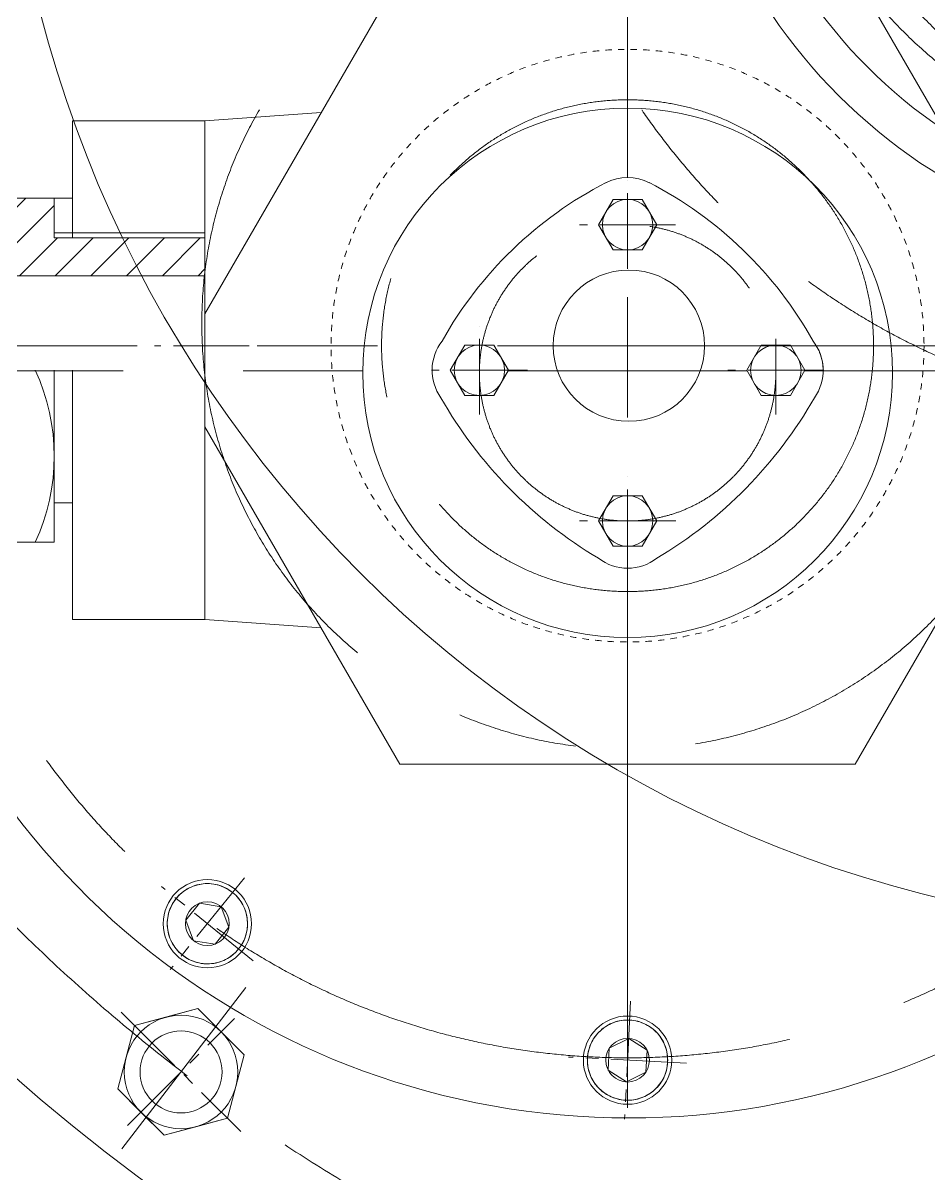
# Model space of a CAD drawing. Header units: millimetres. Extents: x 2 to 671028, y -1 to 511258.
# Drawn here: x 98366 to 102014, y 88757 to 93390 of the extents above; entities that cross this region are included whole.
import ezdxf

# ---------------------------------------------------------------- set-up
doc = ezdxf.new("R2010")
doc.units = ezdxf.units.MM
doc.header["$LTSCALE"] = 25.4
doc.set_wipeout_variables(frame=1)
for name, pattern in [('ACAD_ISO02W100', [15, 12, -3]), ('CENTER', [50.800000000000004, 31.75, -6.35, 6.35, -6.35]), ('点画线', [18, 12, -2, 2, -2]), ('虚线', [2, 1, -1])]:
    doc.linetypes.add(name, pattern=pattern)
for name, color, linetype, lineweight in [('CAXA1', 5, 'CENTER', 5), ('EB0', 7, 'Continuous', 5), ('中心线层', 5, 'CENTER', 5), ('剖面线层', 4, 'Continuous', 5), ('细实线层', 7, 'Continuous', 5), ('虚线层', 6, 'ACAD_ISO02W100', 5)]:
    doc.layers.add(name, color=color, linetype=linetype, lineweight=lineweight)

msp = doc.modelspace()

# ---------------------------------------------------------------- hatches: boundary and pattern name
at = {"layer": '剖面线层', "linetype": 'Continuous', "lineweight": 5}
h = msp.add_hatch(dxfattribs=at)
h.set_pattern_fill('无图案', scale=101.6, angle=45, style=0, pattern_type=0)
h.set_pattern_definition([(45, (100800.2346152086, 92089.85556946447), (-71.84204896855323, 71.84204896855324), [])])
edge = h.paths.add_edge_path(flags=0)
edge.add_line((99098.43461520855, 92371.70733862465), (98852.0170118024, 92371.70733862465))
edge.add_line((99098.43461520855, 92524.10733862464), (99098.43461520855, 92371.70733862465))
edge.add_line((98880.23001858049, 92524.10733862464), (99098.4346151849, 92524.10733862464))
edge.add_arc((100800.2346152086, 92089.85556946447), 1968.499999999831, 167.2557037164786, 171.7680417789474)
edge.add_line((97652.41261519246, 92371.70733862465), (97652.41261519246, 92419.54326000738))
edge.add_line((98852.01701179944, 92371.70733862465), (97652.41261520503, 92371.70733862465))
edge.add_arc((100800.2346152086, 92089.85556946447), 1968.499999999831, 167.2557037164786, 171.7680417789474)
edge.add_line((98565.0346151849, 92524.10733862464), (98880.23001858049, 92524.10733862464))
edge.add_line((98491.37461519909, 92524.10733862464), (98565.03461519895, 92524.10733862464))
edge.add_line((98491.37461519909, 92545.02011824012), (98491.37461519909, 92524.10733862538))
edge.add_line((98491.37461519909, 92683.614264196), (98491.37461519909, 92545.02011824271))
edge.add_line((98161.17461519908, 92683.614264196), (98491.37461519908, 92683.614264196))
edge.add_line((98161.17461519908, 92623.16733862672), (98161.17461519908, 92683.61426419453))
edge.add_line((98059.57461519909, 92623.16733862672), (98161.1746151991, 92623.16733862672))
edge.add_line((98008.77461519909, 92623.16733862672), (98059.57461519909, 92623.16733862672))
edge.add_line((97602.37461519909, 92623.16733862672), (98008.77461519909, 92623.16733862672))
edge.add_line((97602.37461519909, 92606.6573386276), (97602.37461519909, 92623.16733862745))
edge.add_line((97602.37461519909, 92492.35733862613), (97602.37461519909, 92606.65733862613))
edge.add_line((97652.41261519246, 92492.35733862613), (97602.37461519243, 92492.35733862613))
edge.add_line((97652.41261519246, 92476.41176256833), (97652.41261519246, 92492.35733862834))
edge.add_arc((97627.9687264932, 92447.97751128656), 37.49680441130784, 310.6844470242543, 409.3155529757922)

# ---------------------------------------------------------------- linework, layer by layer
at = {"color": 7, "lineweight": 5}
for p, q in [((99098.43461520855, 92218.19150514614), (99883.69106285606, 93578.29556946832)), ((101716.7781675374, 93578.29556946832), (102502.0346151849, 92218.19150514614)), ((99098.43461520855, 92995.37155330561), (98565.0346151849, 92995.37155330561)), ((98565.0346151849, 92995.37155330561), (98565.0346151849, 92524.10733862464)), ((99098.43461520855, 92995.37155330561), (99566.44053188169, 93028.8015310838)), ((99098.43461520855, 92995.37155330561), (99098.43461520855, 90986.21958562954)), ((98565.0346151849, 92683.614264196), (98161.17461519908, 92683.614264196)), ((98491.37461519909, 92683.614264196), (98491.37461519909, 92524.10733862464)), ((98491.37461519909, 92683.614264196), (98491.37461519909, 92524.10733862464)), ((98491.37461519909, 92524.10733862464), (99098.43461520855, 92524.10733862464)), ((97471.98577341322, 92371.70733862465), (99098.34777341985, 92371.70733862465)), ((98491.37461519909, 91990.70733862612), (98491.37461519909, 91297.80041305625)), ((98565.0346151849, 91990.79556946683), (98565.0346151849, 90986.21958562954)), ((99883.69106285606, 90403.29556946683), (99098.43461520855, 91763.399633789)), ((102502.0346151849, 91763.399633789), (101716.7781675374, 90403.29556946683)), ((98565.0346151849, 91457.30733862761), (98491.37461519909, 91457.30733862761)), ((98491.37461519909, 91297.80041305625), (98161.17461519908, 91297.80041305625)), ((99098.43461520855, 90986.21958562954), (98565.0346151849, 90986.21958562954)), ((99098.43461520855, 90986.21958562954), (99566.44053188169, 90952.78960785136)), ((101716.7781675374, 90403.29556946683), (99883.69106285606, 90403.29556946683)), ((99006.4924326602, 89886.6602529975), (99000.05627532244, 89881.16325534009)), ((99013.2074600875, 89891.81287476174), (99006.4924326602, 89886.6602529975)), ((99020.18295218066, 89896.60699765362), (99013.2074600875, 89891.81287476174)), ((99027.39978961383, 89901.02948131626), (99020.18295218066, 89896.60699765362)), ((99034.83819150884, 89905.06820403223), (99027.39978961383, 89901.02948131626)), ((99042.47776977211, 89908.7120959463), (99034.83819150884, 89905.06820403223)), ((99050.29758482722, 89911.95116939639), (99042.47776977211, 89908.7120959463)), ((99058.27620309794, 89914.77654630817), (99050.29758482722, 89911.95116939639)), ((99066.39175574515, 89917.18048252493), (99058.27620309794, 89914.77654630817)), ((99074.62199863378, 89919.15638901913), (99066.39175574515, 89917.18048252493)), ((99082.94437319857, 89920.69884997277), (99074.62199863378, 89919.15638901913)), ((99091.33606842176, 89921.80363760797), (99082.94437319857, 89920.69884997277)), ((99099.77408321292, 89922.46772377513), (99091.33606842176, 89921.80363760797)), ((99108.23528959301, 89922.68928826212), (99099.77408321292, 89922.46772377513)), ((99116.6964959731, 89922.46772377513), (99108.23528959301, 89922.68928826212)), ((99125.13451076426, 89921.80363760797), (99116.6964959731, 89922.46772377513)), ((99133.52620598745, 89920.69884997277), (99125.13451076426, 89921.80363760797)), ((99141.84858055224, 89919.15638901913), (99133.52620598745, 89920.69884997277)), ((99150.07882344087, 89917.18048252493), (99141.84858055224, 89919.15638901913)), ((99158.19437608808, 89914.77654630817), (99150.07882344087, 89917.18048252493)), ((99166.1729943588, 89911.95116939639), (99158.19437608808, 89914.77654630817)), ((99173.9928094139, 89908.7120959463), (99166.1729943588, 89911.95116939639)), ((99181.63238767718, 89905.06820403223), (99173.9928094139, 89908.7120959463)), ((99189.07078959585, 89901.02948131626), (99181.63238767718, 89905.06820403223)), ((99196.28762702901, 89896.60699765362), (99189.07078959585, 89901.02948131626)), ((99203.26311912217, 89891.81287476174), (99196.28762702901, 89896.60699765362)), ((99209.97814652581, 89886.6602529975), (99203.26311912217, 89891.81287476174)), ((99216.41430386358, 89881.16325534009), (99209.97814652581, 89886.6602529975)), ((99209.97814652581, 89886.6602529975), (99209.97814652581, 89886.6602529975)), ((98968.22409654797, 89841.85378826372), (98964.18537382313, 89834.41538634356)), ((98972.64658020322, 89849.07062569096), (98968.22409654797, 89841.85378826372)), ((98977.4407030951, 89856.04611778559), (98972.64658020322, 89849.07062569096)), ((98982.59332487264, 89862.76114520254), (98977.4407030951, 89856.04611778559)), ((98988.09032250788, 89869.19730252109), (98982.59332487264, 89862.76114520254)), ((98982.59332487264, 89862.76114520254), (98982.59332487264, 89862.76114520254)), ((98993.91662918568, 89875.33694868446), (98988.09032250788, 89869.19730252109)), ((99000.05627532244, 89881.16325534009), (98993.91662918568, 89875.33694868446)), ((99076.70314556749, 89843.16233182978), (99021.33038909284, 89774.78267229038)), ((99163.60804609132, 89829.39794780323), (99076.70314556749, 89843.16233182978)), ((99222.553950024, 89875.33694868446), (99216.41430386358, 89881.16325534009)), ((99228.38025667814, 89869.19730252109), (99222.553950024, 89875.33694868446)), ((99233.87725433704, 89862.76114520254), (99228.38025667814, 89869.19730252109)), ((99239.02987609092, 89856.04611778559), (99233.87725433704, 89862.76114520254)), ((99243.8239989828, 89849.07062569096), (99239.02987609092, 89856.04611778559)), ((99248.2464826617, 89841.85378826372), (99243.8239989828, 89849.07062569096)), ((99252.28520536289, 89834.41538634356), (99248.2464826617, 89841.85378826372)), ((98950.09718882736, 89794.63157922748), (98948.55472789441, 89786.30920465828)), ((98952.07309533782, 89802.86182210577), (98950.09718882736, 89794.63157922748)), ((98954.47703154867, 89810.97737475744), (98952.07309533782, 89802.86182210577)), ((98957.30240845453, 89818.95599303555), (98954.47703154867, 89810.97737475744)), ((98960.54148192384, 89826.7758080862), (98957.30240845453, 89818.95599303555)), ((98964.18537382313, 89834.41538634356), (98960.54148192384, 89826.7758080862)), ((99163.60804609132, 89829.39794780323), (99195.14019009318, 89747.25390423284)), ((99255.92909728583, 89826.7758080862), (99252.28520536289, 89834.41538634356)), ((99259.16817073149, 89818.95599303555), (99255.92909728583, 89826.7758080862)), ((99261.99354763735, 89810.97737475744), (99259.16817073149, 89818.95599303555)), ((99264.39748387184, 89802.86182210577), (99261.99354763735, 89810.97737475744)), ((99266.37339035865, 89794.63157922748), (99264.39748387184, 89802.86182210577)), ((99267.91585131527, 89786.30920465828), (99266.37339035865, 89794.63157922748)), ((98946.7858540965, 89769.47949464244), (98946.564289611, 89761.01828826383)), ((98946.564289611, 89761.01828826383), (98946.7858540965, 89752.55708188226)), ((98947.44994024296, 89777.9175094484), (98946.7858540965, 89769.47949464244)), ((98946.7858540965, 89752.55708188226), (98947.44994024296, 89744.11906707927)), ((98948.55472789441, 89786.30920465828), (98947.44994024296, 89777.9175094484)), ((99052.86253311836, 89692.63862872444), (99021.33038909284, 89774.78267229038)), ((99052.86253311836, 89692.63862872444), (99021.33038909284, 89774.78267229038)), ((99195.14019009318, 89747.25390423284), (99139.76743361853, 89678.87424469345)), ((99269.02063894305, 89777.9175094484), (99267.91585131527, 89786.30920465828)), ((99269.68472511318, 89769.47949464244), (99269.02063894305, 89777.9175094484)), ((99269.02063894305, 89744.11906707927), (99269.68472511318, 89752.55708188226)), ((99269.90628959869, 89761.01828826383), (99269.68472511318, 89769.47949464244)), ((99269.68472511318, 89752.55708188226), (99269.90628959869, 89761.01828826383)), ((98947.44994024296, 89744.11906707927), (98948.55472789441, 89735.72737186495)), ((98948.55472789441, 89735.72737186495), (98950.09718882736, 89727.40499729721)), ((98950.09718882736, 89727.40499729721), (98952.07309533782, 89719.17475442337)), ((98952.07309533782, 89719.17475442337), (98954.47703154867, 89711.05920176579)), ((98954.47703154867, 89711.05920176579), (98957.30240845453, 89703.0805834936)), ((98957.30240845453, 89703.0805834936), (98960.54148192384, 89695.26076843703)), ((99255.92909728583, 89695.26076843703), (99259.16817073149, 89703.0805834936)), ((99259.16817073149, 89703.0805834936), (99261.99354763735, 89711.05920176579)), ((99261.99354763735, 89711.05920176579), (99264.39748387184, 89719.17475442337)), ((99264.39748387184, 89719.17475442337), (99266.37339035865, 89727.40499729721)), ((99266.37339035865, 89727.40499729721), (99267.91585131527, 89735.72737186495)), ((99267.91585131527, 89735.72737186495), (99269.02063894305, 89744.11906707927)), ((98960.54148192384, 89695.26076843703), (98964.18537382313, 89687.62119017966)), ((98964.18537382313, 89687.62119017966), (98968.22409654797, 89680.18278825951)), ((98968.22409654797, 89680.18278825951), (98972.64658020322, 89672.96595083374)), ((98972.64658020322, 89672.96595083374), (98977.4407030951, 89665.99045873762)), ((98977.4407030951, 89665.99045873762), (98982.59332487264, 89659.27543132215)), ((98982.59332487264, 89659.27543132215), (98988.09032250788, 89652.83927400214)), ((99052.86253311836, 89692.63862872444), (99139.76743361853, 89678.87424469345)), ((99228.38025667814, 89652.83927400214), (99233.87725433704, 89659.27543132215)), ((99233.87725433704, 89659.27543132215), (99239.02987609092, 89665.99045873762)), ((99233.87725433704, 89659.27543132215), (99233.87725433704, 89659.27543132215)), ((99239.02987609092, 89665.99045873762), (99243.8239989828, 89672.96595083374)), ((99243.8239989828, 89672.96595083374), (99248.2464826617, 89680.18278825951)), ((99248.2464826617, 89680.18278825951), (99252.28520536289, 89687.62119017966)), ((99252.28520536289, 89687.62119017966), (99255.92909728583, 89695.26076843703)), ((98988.09032250788, 89652.83927400214), (98993.91662918568, 89646.69962783877)), ((98993.91662918568, 89646.69962783877), (99000.05627532244, 89640.87332118314)), ((99000.05627532244, 89640.87332118314), (99006.4924326602, 89635.37632352719)), ((99006.4924326602, 89635.37632352719), (99013.2074600875, 89630.2237017659)), ((99013.2074600875, 89630.2237017659), (99020.18295218066, 89625.42957887404)), ((99020.18295218066, 89625.42957887404), (99027.39978961383, 89621.00709520697)), ((99027.39978961383, 89621.00709520697), (99034.83819150884, 89616.96837249098)), ((99034.83819150884, 89616.96837249098), (99042.47776977211, 89613.32448058136)), ((99042.47776977211, 89613.32448058136), (99050.29758482722, 89610.08540713275)), ((99050.29758482722, 89610.08540713275), (99058.27620309794, 89607.26003021505)), ((99158.19437608808, 89607.26003021505), (99166.1729943588, 89610.08540713275)), ((99166.1729943588, 89610.08540713275), (99173.9928094139, 89613.32448058136)), ((99173.9928094139, 89613.32448058136), (99181.63238767718, 89616.96837249098)), ((99181.63238767718, 89616.96837249098), (99189.07078959585, 89621.00709520697)), ((99189.07078959585, 89621.00709520697), (99196.28762702901, 89625.42957887404)), ((99196.28762702901, 89625.42957887404), (99203.26311912217, 89630.2237017659)), ((99203.26311912217, 89630.2237017659), (99209.97814652581, 89635.37632352719)), ((99209.97814652581, 89635.37632352719), (99216.41430386358, 89640.87332118314)), ((99216.41430386358, 89640.87332118314), (99222.553950024, 89646.69962783877)), ((99222.553950024, 89646.69962783877), (99228.38025667814, 89652.83927400214)), ((99058.27620309794, 89607.26003021505), (99066.39175574515, 89604.8560939983)), ((99066.39175574515, 89604.8560939983), (99074.62199863378, 89602.8801875041)), ((99074.62199863378, 89602.8801875041), (99082.94437319857, 89601.33772655044)), ((99082.94437319857, 89601.33772655044), (99091.33606842176, 89600.23293891526)), ((99091.33606842176, 89600.23293891526), (99099.77408321292, 89599.56885274957)), ((99099.77408321292, 89599.56885274957), (99108.23528959301, 89599.34728826111)), ((99108.23528959301, 89599.34728826111), (99116.6964959731, 89599.56885274957)), ((99116.6964959731, 89599.56885274957), (99125.13451076426, 89600.23293891526)), ((99125.13451076426, 89600.23293891526), (99133.52620598745, 89601.33772655044)), ((99133.52620598745, 89601.33772655044), (99141.84858055224, 89602.8801875041)), ((99141.84858055224, 89602.8801875041), (99150.07882344087, 89604.8560939983)), ((99150.07882344087, 89604.8560939983), (99158.19437608808, 89607.26003021505)), ((99070.35029651147, 89418.74261767865), (98815.38012714103, 89350.4235666984)), ((98815.38012714103, 89350.4235666984), (98942.86521183809, 89384.58309218631)), ((98942.86521183809, 89384.58309218631), (99070.35029651147, 89418.74261767865)), ((98942.86521183809, 89384.58309218631), (98942.86521183809, 89384.58309218631)), ((99070.35029651147, 89418.74261767865), (99070.35029651147, 89418.74261767865)), ((99070.35029651147, 89418.74261767865), (99163.67585572504, 89325.41705847839)), ((99257.00141491495, 89232.09149927665), (99070.35029651147, 89418.74261767865)), ((98815.38012714103, 89350.4235666984), (98747.06107617408, 89095.45339732057)), ((98781.22060165757, 89222.93848201023), (98815.38012714103, 89350.4235666984)), ((98815.38012714103, 89350.4235666984), (98815.38012714103, 89350.4235666984)), ((100692.055600938, 89331.3993484447), (100685.9159547776, 89325.57304178317)), ((100698.4917582521, 89336.89634609621), (100692.055600938, 89331.3993484447)), ((100705.2067856794, 89342.04896786045), (100698.4917582521, 89336.89634609621)), ((100712.1822777725, 89346.8430907538), (100705.2067856794, 89342.04896786045)), ((100719.3991152057, 89351.26557441645), (100712.1822777725, 89346.8430907538)), ((100726.8375171244, 89355.30429713686), (100719.3991152057, 89351.26557441645)), ((100734.477095364, 89358.9481890465), (100726.8375171244, 89355.30429713686)), ((100742.2969104191, 89362.18726249509), (100734.477095364, 89358.9481890465)), ((100750.2755286898, 89365.01263940688), (100742.2969104191, 89362.18726249509)), ((100758.3910813607, 89367.4165756251), (100750.2755286898, 89365.01263940688)), ((100766.6213242257, 89369.3924821193), (100758.3910813607, 89367.4165756251)), ((100774.9436987904, 89370.93494307296), (100766.6213242257, 89369.3924821193)), ((100783.3353940136, 89372.03973070667), (100774.9436987904, 89370.93494307296)), ((100791.7734088048, 89372.70381687384), (100783.3353940136, 89372.03973070667)), ((100800.2346152086, 89372.92538136229), (100791.7734088048, 89372.70381687384)), ((100808.6958215886, 89372.70381687384), (100800.2346152086, 89372.92538136229)), ((100817.1338363798, 89372.03973070667), (100808.6958215886, 89372.70381687384)), ((100808.6958215886, 89372.70381687384), (100808.6958215886, 89372.70381687384)), ((100825.525531603, 89370.93494307296), (100817.1338363798, 89372.03973070667)), ((100833.8479061678, 89369.3924821193), (100825.525531603, 89370.93494307296)), ((100842.0781490327, 89367.4165756251), (100833.8479061678, 89369.3924821193)), ((100850.1937017036, 89365.01263940688), (100842.0781490327, 89367.4165756251)), ((100858.1723199743, 89362.18726249509), (100850.1937017036, 89365.01263940688)), ((100865.9921350294, 89358.9481890465), (100858.1723199743, 89362.18726249509)), ((100873.6317132927, 89355.30429713686), (100865.9921350294, 89358.9481890465)), ((100881.0701152114, 89351.26557441645), (100873.6317132927, 89355.30429713686)), ((100888.2869526446, 89346.8430907538), (100881.0701152114, 89351.26557441645)), ((100895.2624447377, 89342.04896786045), (100888.2869526446, 89346.8430907538)), ((100901.9774721414, 89336.89634609621), (100895.2624447377, 89342.04896786045)), ((100908.4136294555, 89331.3993484447), (100901.9774721414, 89336.89634609621)), ((100914.5532756159, 89325.57304178317), (100908.4136294555, 89331.3993484447)), ((99163.67585572504, 89325.41705847839), (99163.67585572504, 89325.41705847839)), ((99163.67585572504, 89325.41705847839), (99257.00141491495, 89232.09149927665)), ((100656.184699415, 89284.65147944818), (100652.5408075157, 89277.0119011849)), ((100660.2234221399, 89292.08988136242), (100656.184699415, 89284.65147944818)), ((100664.6459058188, 89299.3067187941), (100660.2234221399, 89292.08988136242)), ((100669.440028687, 89306.28221088578), (100664.6459058188, 89299.3067187941)), ((100674.5926504645, 89312.99723830125), (100669.440028687, 89306.28221088578)), ((100680.0896481234, 89319.43339562128), (100674.5926504645, 89312.99723830125)), ((100685.9159547776, 89325.57304178317), (100680.0896481234, 89319.43339562128)), ((100804.8395607954, 89299.12197764317), (100726.4415174523, 89259.17617936691)), ((100804.8395607954, 89299.12197764317), (100878.6326585516, 89251.20017963584)), ((100920.37958227, 89319.43339562128), (100914.5532756159, 89325.57304178317)), ((100925.8765799289, 89312.99723830125), (100920.37958227, 89319.43339562128)), ((100931.0292017065, 89306.28221088578), (100925.8765799289, 89312.99723830125)), ((100935.8233245747, 89299.3067187941), (100931.0292017065, 89306.28221088578)), ((100940.2458082536, 89292.08988136242), (100935.8233245747, 89299.3067187941)), ((100944.2845309784, 89284.65147944818), (100940.2458082536, 89292.08988136242)), ((100947.9284228777, 89277.0119011849), (100944.2845309784, 89284.65147944818)), ((100642.0965144429, 89244.86767232619), (100640.5540534863, 89236.54529775845)), ((100644.0724209297, 89253.09791520447), (100642.0965144429, 89244.86767232619)), ((100646.4763571642, 89261.21346786205), (100644.0724209297, 89253.09791520447)), ((100649.3017340701, 89269.19208613425), (100646.4763571642, 89261.21346786205)), ((100652.5408075157, 89277.0119011849), (100649.3017340701, 89269.19208613425)), ((100726.4415174523, 89259.17617936691), (100721.8365718418, 89171.30858308775)), ((100878.6326585516, 89251.20017963584), (100874.0277129648, 89163.33258335521)), ((100951.1674963234, 89269.19208613425), (100947.9284228777, 89277.0119011849)), ((100953.9928732529, 89261.21346786205), (100951.1674963234, 89269.19208613425)), ((100956.3968094637, 89253.09791520447), (100953.9928732529, 89261.21346786205)), ((100958.3727159505, 89244.86767232619), (100956.3968094637, 89253.09791520447)), ((100959.9151769071, 89236.54529775845), (100958.3727159505, 89244.86767232619)), ((98747.06107617408, 89095.45339732057), (98781.22060165757, 89222.93848201023)), ((98781.22060165757, 89222.93848201023), (98781.22060165757, 89222.93848201023)), ((99188.68236394801, 88977.1213299003), (99257.00141491495, 89232.09149927665)), ((99257.00141491495, 89232.09149927665), (99222.84188943148, 89104.60641458847)), ((99257.00141491495, 89232.09149927665), (99257.00141491495, 89232.09149927665)), ((100638.7851796884, 89219.71558774558), (100638.5636152029, 89211.25438136401)), ((100638.5636152029, 89211.25438136401), (100638.7851796884, 89202.79317498096)), ((100639.4492658348, 89228.15360254857), (100638.7851796884, 89219.71558774558)), ((100638.7851796884, 89219.71558774558), (100638.7851796884, 89219.71558774558)), ((100638.7851796884, 89202.79317498096), (100639.4492658348, 89194.35516017946)), ((100640.5540534863, 89236.54529775845), (100639.4492658348, 89228.15360254857)), ((100639.4492658348, 89194.35516017946), (100640.5540534863, 89185.96346496366)), ((100961.0199645349, 89228.15360254857), (100959.9151769071, 89236.54529775845)), ((100959.9151769071, 89185.96346496366), (100961.0199645349, 89194.35516017946)), ((100961.6840507287, 89219.71558774558), (100961.0199645349, 89228.15360254857)), ((100961.0199645349, 89194.35516017946), (100961.6840507287, 89202.79317498096)), ((100961.9056152142, 89211.25438136401), (100961.6840507287, 89219.71558774558)), ((100961.6840507287, 89202.79317498096), (100961.9056152142, 89211.25438136401)), ((100961.6840507287, 89202.79317498096), (100961.6840507287, 89202.79317498096)), ((100640.5540534863, 89185.96346496366), (100642.0965144429, 89177.64109039592)), ((100642.0965144429, 89177.64109039592), (100644.0724209297, 89169.41084752207)), ((100644.0724209297, 89169.41084752207), (100646.4763571405, 89161.29529486598)), ((100646.4763571405, 89161.29529486598), (100649.3017340701, 89153.31667659231)), ((100649.3017340701, 89153.31667659231), (100652.5408075157, 89145.49686154164)), ((100652.5408075157, 89145.49686154164), (100656.184699415, 89137.85728327985)), ((100795.6296695981, 89123.38678508338), (100721.8365718418, 89171.30858308775)), ((100795.6296695981, 89123.38678508338), (100721.8365718418, 89171.30858308775)), ((100795.6296695981, 89123.38678508338), (100874.0277129648, 89163.33258335521)), ((100944.2845309784, 89137.85728327985), (100947.9284228777, 89145.49686154164)), ((100947.9284228777, 89145.49686154164), (100951.1674963234, 89153.31667659231)), ((100951.1674963234, 89153.31667659231), (100953.9928732529, 89161.29529486598)), ((100953.9928732529, 89161.29529486598), (100956.3968094637, 89169.41084752207)), ((100956.3968094637, 89169.41084752207), (100958.3727159505, 89177.64109039592)), ((100958.3727159505, 89177.64109039592), (100959.9151769071, 89185.96346496366)), ((99222.84188943148, 89104.60641458847), (99188.68236394801, 88977.1213299003)), ((99222.84188943148, 89104.60641458847), (99222.84188943148, 89104.60641458847)), ((100656.184699415, 89137.85728327985), (100660.2234221399, 89130.41888136414)), ((100660.2234221399, 89130.41888136414), (100664.6459058188, 89123.20204393244)), ((100664.6459058188, 89123.20204393244), (100669.440028687, 89116.22655183781)), ((100669.440028687, 89116.22655183781), (100674.5926504645, 89109.51152442086)), ((100674.5926504645, 89109.51152442086), (100680.0896481234, 89103.07536710231)), ((100680.0896481234, 89103.07536710231), (100685.9159547776, 89096.93572094338)), ((100914.5532756159, 89096.93572094338), (100920.37958227, 89103.07536710231)), ((100920.37958227, 89103.07536710231), (100925.8765799289, 89109.51152442086)), ((100925.8765799289, 89109.51152442086), (100931.0292017065, 89116.22655183781)), ((100931.0292017065, 89116.22655183781), (100935.8233245747, 89123.20204393244)), ((100935.8233245747, 89123.20204393244), (100940.2458082536, 89130.41888136414)), ((100940.2458082536, 89130.41888136414), (100944.2845309784, 89137.85728327985)), ((98840.386635364, 89002.1278381203), (98747.06107617408, 89095.45339732057)), ((98747.06107617408, 89095.45339732057), (98747.06107617408, 89095.45339732057)), ((98747.06107617408, 89095.45339732057), (98933.71219455391, 88908.80227892005)), ((100685.9159547776, 89096.93572094338), (100692.055600938, 89091.10941428185)), ((100692.055600938, 89091.10941428185), (100698.4917582521, 89085.6124166259)), ((100698.4917582521, 89085.6124166259), (100705.2067856794, 89080.4597948661)), ((100705.2067856794, 89080.4597948661), (100712.1822777725, 89075.66567197275)), ((100712.1822777725, 89075.66567197275), (100719.3991152057, 89071.24318830714)), ((100719.3991152057, 89071.24318830714), (100726.8375171244, 89067.20446559117)), ((100726.8375171244, 89067.20446559117), (100734.477095364, 89063.56057368153)), ((100734.477095364, 89063.56057368153), (100742.2969104191, 89060.32150023145)), ((100742.2969104191, 89060.32150023145), (100750.2755286898, 89057.49612331523)), ((100750.2755286898, 89057.49612331523), (100758.3910813607, 89055.09218710291)), ((100758.3910813607, 89055.09218710291), (100766.6213242257, 89053.1162806028)), ((100766.6213242257, 89053.1162806028), (100774.9436987904, 89051.57381964914)), ((100825.525531603, 89051.57381964914), (100833.8479061678, 89053.1162806028)), ((100833.8479061678, 89053.1162806028), (100842.0781490327, 89055.09218710291)), ((100842.0781490327, 89055.09218710291), (100850.1937017036, 89057.49612331523)), ((100850.1937017036, 89057.49612331523), (100858.1723199743, 89060.32150023145)), ((100858.1723199743, 89060.32150023145), (100865.9921350294, 89063.56057368153)), ((100865.9921350294, 89063.56057368153), (100873.6317132927, 89067.20446559117)), ((100873.6317132927, 89067.20446559117), (100881.0701152114, 89071.24318830714)), ((100881.0701152114, 89071.24318830714), (100888.2869526446, 89075.66567197275)), ((100888.2869526446, 89075.66567197275), (100895.2624447377, 89080.4597948661)), ((100895.2624447377, 89080.4597948661), (100901.9774721414, 89085.6124166259)), ((100901.9774721414, 89085.6124166259), (100908.4136294555, 89091.10941428185)), ((100908.4136294555, 89091.10941428185), (100914.5532756159, 89096.93572094338)), ((100774.9436987904, 89051.57381964914), (100783.3353940136, 89050.46903201545)), ((100783.3353940136, 89050.46903201545), (100791.7734088048, 89049.80494584827)), ((100791.7734088048, 89049.80494584827), (100800.2346152086, 89049.58338135981)), ((100800.2346152086, 89049.58338135981), (100808.6958215886, 89049.80494584827)), ((100808.6958215886, 89049.80494584827), (100817.1338363798, 89050.46903201545)), ((100817.1338363798, 89050.46903201545), (100825.525531603, 89051.57381964914)), ((98933.71219455391, 88908.80227892005), (98840.386635364, 89002.1278381203)), ((98933.71219455391, 88908.80227892005), (99188.68236394801, 88977.1213299003)), ((99188.68236394801, 88977.1213299003), (99061.1972792273, 88942.96180440795)), ((99188.68236394801, 88977.1213299003), (99188.68236394801, 88977.1213299003)), ((99061.1972792273, 88942.96180440795), (98933.71219455391, 88908.80227892005)), ((99061.1972792273, 88942.96180440795), (99061.1972792273, 88942.96180440795)), ((98933.71219455391, 88908.80227892005), (98933.71219455391, 88908.80227892005))]:
    msp.add_line(p, q, dxfattribs=at)
for centre, radius in [((103213.3461381789, 94659.47749037607), 2209.8), ((103213.3461381789, 94657.19826989256), 2044.7), ((100800.4169977756, 91980.41871599364), 1066.8), ((100805.539079567, 92089.85556946447), 304.8), ((99108.23528959301, 89761.01828826383), 177.8), ((99108.23528959301, 89761.01828826383), 87.98818102449896), ((99002.03124554452, 89163.7724482964), 228.6), ((100800.2346152086, 89211.25438136401), 177.8), ((99002.03124554452, 89163.7724482964), 165.1), ((100800.2346152086, 89211.25438136401), 87.98818102449896)]:
    msp.add_circle(centre, radius, dxfattribs=at)
for centre, radius, start, end in [((103219.967662639, 101010.3684939598), 14795.5, 301.3557931603836, 238.5850138831211), ((103206.5015677072, 101010.3684939598), 13868.40000000001, 303.5084241425386, 236.5560396315401), ((103213.3461381789, 94660.36849396132), 7365.999999999982, 148.6687488314908, 31.33325685729969), ((100800.4185213141, 92577.31871599512), 190.5647210930784, 62.46705809617345, 117.5329419038266), ((100203.6072032004, 91990.79556946683), 190.5647210930807, 141.8729068331067, 215.4367905837183), ((101397.2145157601, 91990.7952096416), 190.5769977197251, 324.5659686932902, 38.1243338957857), ((101397.2267923744, 91990.79556946683), 190.564721093088, 358.3404498498127, 22.16227321647643), ((97665.67617769909, 91644.25387584193), 825.6984374999762, 335.1913976050892, 24.80860239491084), ((100800.4185213141, 91383.5187159966), 190.564721093084, 231.8761808692872, 308.1238191307127), ((99108.23528959301, 89761.01828826383), 161.671, 51.0000000025958, 231.0000000025958), ((99108.23528959301, 89761.01828826383), 161.671, 231.0000000025958, 51.0000000025958), ((100800.2346152086, 89211.25438136401), 161.6710000000001, 86.99999999955851, 266.9999999995585), ((100800.2346152086, 89211.25438136401), 161.671, 266.9999999995585, 86.99999999955851)]:
    msp.add_arc(centre, radius, start, end, dxfattribs=at)
msp.add_point((100800.2346152086, 92089.85556946447), dxfattribs=at)
at = {"layer": 'CAXA1', "linetype": 'CENTER', "lineweight": 5, "ltscale": 3}
for p, q in [((100800.2346152086, 95188.02911006601), (100800.2346152086, 89019.31076352876)), ((96349.10775953285, 91988.25556946742), (105764.5699507328, 91988.25556946742)), ((99263.05507254392, 89503.94532259274), (98764.14276739076, 88853.75014767927))]:
    msp.add_line(p, q, dxfattribs=at)
for centre, radius in [((103219.967662639, 101010.3684939598), 14351), ((103213.3461381789, 94657.19826989256), 2857.5), ((103213.3461381789, 94657.19826989256), 1841.5), ((100800.2346152086, 92103.66993679738), 2882.9), ((100800.2346152086, 92178.63057305024), 1714.5)]:
    msp.add_circle(centre, radius, dxfattribs=at)
msp.add_arc((103213.3461381789, 94660.36849396132), 6921.500000000004, 148.6692551225773, 31.33337963512468, dxfattribs=at)
at = {"layer": '中心线层', "color": 7, "linetype": '点画线', "lineweight": 5}
for p, q in [((99276.23461518489, 92089.85556946447), (98895.23461520855, 92089.85556946447)), ((100800.205079568, 90644.59556978766), (100800.205079568, 90121.35556946594)), ((99257.93236035459, 89945.87877526037), (98958.53821885509, 89576.15780126434)), ((99293.09577658806, 89611.32121752294), (98923.37480259796, 89910.71535900029)), ((100812.683821446, 89448.79938742497), (100787.7854089474, 88973.70937530158)), ((98761.4985904142, 89404.30510342671), (99242.56390067485, 88923.2397931705)), ((98786.50509863716, 88948.24630139199), (99217.55739245188, 89379.29859520227)), ((101037.7796212665, 89198.80517511322), (100562.6896091269, 89223.7035876089))]:
    msp.add_line(p, q, dxfattribs=at)
at = {"layer": '细实线层', "color": 7, "linetype": 'Continuous', "lineweight": 5}
msp.add_line((98491.37461519909, 92545.02011824012), (99098.43461520855, 92545.02011824012), dxfattribs=at)
at = {"layer": '虚线层', "color": 7, "linetype": '虚线', "lineweight": 5}
msp.add_arc((103206.5015677072, 101010.3684939598), 13868.40000000009, 236.5560396315401, 303.5084241425386, dxfattribs=at)

# ---------------------------------------------------------------- next in the draw order: wipeouts: each hides what was drawn before it
at = {"color": 7, "lineweight": 5}
for points in [[(100800.32656823794, 92475.71870914387), (100858.9853555876, 92475.71870914387), (100858.9853555876, 92475.71870914387), (100888.31474926243, 92526.51870914387), (100888.31474926243, 92526.51870914387), (100917.64414293728, 92577.31870914387), (100917.64414293728, 92577.31870914387), (100888.31474926243, 92628.11870914388), (100888.31474926243, 92628.11870914388), (100858.9853555876, 92678.91870914387), (100858.9853555876, 92678.91870914387), (100800.32656823794, 92678.91870914387), (100800.32656823794, 92678.91870914387), (100741.66778088827, 92678.91870914387), (100741.66778088827, 92678.91870914387), (100712.33838721343, 92628.11870914386), (100712.33838721343, 92628.11870914386), (100683.0089935386, 92577.31870914387), (100683.0089935386, 92577.31870914387), (100712.33838721343, 92526.51870914387), (100712.33838721343, 92526.51870914387), (100741.66778088827, 92475.71870914387), (100741.66778088827, 92475.71870914387)], [(100203.6072032007, 91889.19556946536), (100262.2659905504, 91889.19556946536), (100262.2659905504, 91889.19556946536), (100291.59538422522, 91939.99556946536), (100291.59538422522, 91939.99556946536), (100320.92477790004, 91990.79556946536), (100320.92477790004, 91990.79556946536), (100291.59538422522, 92041.59556946537), (100291.59538422522, 92041.59556946537), (100262.2659905504, 92092.39556946536), (100262.2659905504, 92092.39556946536), (100203.6072032007, 92092.39556946536), (100203.6072032007, 92092.39556946536), (100144.94841585105, 92092.39556946536), (100144.94841585105, 92092.39556946536), (100115.61902217622, 92041.59556946537), (100115.61902217622, 92041.59556946537), (100086.2896285014, 91990.79556946536), (100086.2896285014, 91990.79556946536), (100115.61902217622, 91939.99556946536), (100115.61902217622, 91939.99556946536), (100144.94841585105, 91889.19556946536), (100144.94841585105, 91889.19556946536)], [(101397.21451573673, 91889.19520964012), (101455.8733030864, 91889.19520964012), (101455.8733030864, 91889.19520964012), (101485.20269676122, 91939.99520964012), (101485.20269676122, 91939.99520964012), (101514.53209043604, 91990.79520964013), (101514.53209043604, 91990.79520964013), (101485.20269676122, 92041.59520964013), (101485.20269676122, 92041.59520964013), (101455.8733030864, 92092.39520964012), (101455.8733030864, 92092.39520964012), (101397.21451573673, 92092.39520964012), (101397.21451573673, 92092.39520964012), (101338.55572838704, 92092.39520964012), (101338.55572838704, 92092.39520964012), (101309.22633471222, 92041.59520964013), (101309.22633471222, 92041.59520964013), (101279.8969410374, 91990.79520964013), (101279.8969410374, 91990.79520964013), (101309.22633471222, 91939.99520964012), (101309.22633471222, 91939.99520964012), (101338.55572838704, 91889.19520964012), (101338.55572838704, 91889.19520964012)], [(100800.41852129073, 91281.91871599513), (100859.0773086404, 91281.91871599513), (100859.0773086404, 91281.91871599513), (100888.40670231522, 91332.71871599513), (100888.40670231522, 91332.71871599513), (100917.73609599004, 91383.51871599513), (100917.73609599004, 91383.51871599513), (100888.40670231522, 91434.31871599513), (100888.40670231522, 91434.31871599513), (100859.0773086404, 91485.11871599512), (100859.0773086404, 91485.11871599512), (100800.41852129073, 91485.11871599512), (100800.41852129073, 91485.11871599512), (100741.75973394104, 91485.11871599512), (100741.75973394104, 91485.11871599512), (100712.43034026622, 91434.31871599512), (100712.43034026622, 91434.31871599512), (100683.1009465914, 91383.51871599513), (100683.1009465914, 91383.51871599513), (100712.43034026622, 91332.71871599513), (100712.43034026622, 91332.71871599513), (100741.75973394104, 91281.91871599513), (100741.75973394104, 91281.91871599513)]]:
    msp.add_wipeout(points, dxfattribs=at)

# ---------------------------------------------------------------- next in the draw order: linework, layer by layer
for radius in [9811.03989755458, 4931.966972497355]:
    msp.add_circle((103213.3461381789, 94659.47749037607), radius, dxfattribs=at)
for centre, radius, start, end in [((103213.3461381789, 94657.19826989256), 3111.500000000002, 288.8191511434206, 164.8541404427496), ((100805.539079567, 92089.85556946447), 3111.500000000002, 108.8191511434206, 344.8541404427495), ((101439.6946282498, 91336.27446525062), 1586.580195858081, 117.2199523282326, 150.8765555629688), ((100161.1424143547, 91336.27446525062), 1586.580195858081, 29.12344443703119, 62.78004767176738), ((101588.6557966124, 92756.84342746882), 1772.253090063994, 209.64269866922, 239.2596250670944), ((100012.1812459921, 92756.84342746882), 1772.253090063994, 300.7403749329056, 330.35730133078)]:
    msp.add_arc(centre, radius, start, end, dxfattribs=at)
msp.add_open_spline([(113756.0553013323, 111546.4561326398), (112864.7595687153, 112500.678502402), (110828.5704611381, 114210.5601433693), (107205.8991767932, 115926.7065817326), (103206.4589672479, 116616.5094535422), (99134.75106117518, 116199.6215670622), (95271.9242760252, 114747.1449259876), (91886.62489339166, 112322.0397817484), (89225.20961356067, 109071.4909226197), (87483.92676039372, 105213.1539615841), (86756.39164067448, 100999.0657441397), (87250.68658654239, 96719.9525345311), (88797.38393471313, 92676.32918299575), (91368.60805878394, 89151.73535975192), (94783.6438914064, 86393.33399438995), (98824.37132566549, 84605.58229900329), (103217.9217736102, 83906.81440301999), (107669.5155502958, 84391.83993858394), (111873.7173881207, 86012.49123275999), (115532.9625675777, 88690.98739432063), (118399.4314612195, 92241.37949622233), (120258.4712517312, 96440.20830640108), (120722.9426330251, 99481.23769338791), (120765.2435034644, 101003.6354465058)], degree=3, knots=[0, 0, 0, 0, 6187.66602571643, 12450.35545818365, 18783.7763803084, 25175.55398044752, 31622.06567916289, 38124.71359481811, 44683.23785818888, 51298.55092183362, 57973.87072775419, 64697.01929391086, 71462.74865718019, 78273.5017955374, 85129.2788968426, 92030.08014527893, 98977.28584344212, 105969.7011519076, 113006.6229990649, 120087.9511856509, 127214.4959447548, 134386.4928486813, 141603.663266158, 141603.663266158, 141603.663266158, 141603.663266158], dxfattribs=at)
at = {"layer": 'CAXA1', "linetype": 'CENTER', "lineweight": 5, "ltscale": 3}
msp.add_line((96405.94777341984, 92089.85556946447), (103213.4638876326, 92089.85556946447), dxfattribs=at)
for centre, radius in [((103219.967662639, 101010.3684939598), 13716), ((100800.2346152086, 92089.85556946447), 990.5999999999999), ((100800.4169977756, 91980.41871599364), 596.9000000000001)]:
    msp.add_circle(centre, radius, dxfattribs=at)
at = {"layer": 'EB0', "color": 7, "lineweight": 5}
for p, q in [((100683.0089935623, 92577.31870914534), (100741.6677809118, 92678.91870914535)), ((100741.6677809118, 92678.91870914535), (100858.9853556108, 92678.91870914535)), ((100858.9853556108, 92678.91870914535), (100917.6441429604, 92577.31870914534)), ((100741.6677809118, 92475.71870914535), (100683.0089935623, 92577.31870914534)), ((100917.6441429604, 92577.31870914534), (100858.9853556108, 92475.71870914535)), ((100858.9853556108, 92475.71870914535), (100741.6677809118, 92475.71870914535)), ((100086.2896285014, 91990.79556946683), (100144.9484158509, 92092.39556946684)), ((100144.9484158509, 92092.39556946684), (100262.2659905499, 92092.39556946684)), ((100262.2659905499, 92092.39556946684), (100320.9247778995, 91990.79556946683)), ((101279.8969410611, 91990.7952096416), (101338.5557284106, 92092.3952096416)), ((101338.5557284106, 92092.3952096416), (101455.8733031096, 92092.3952096416)), ((101455.8733031096, 92092.3952096416), (101514.5320904592, 91990.7952096416)), ((100144.9484158509, 91889.19556946683), (100086.2896285014, 91990.79556946683)), ((100320.9247778995, 91990.79556946683), (100262.2659905499, 91889.19556946683)), ((101338.5557284106, 91889.1952096416), (101279.8969410611, 91990.7952096416)), ((101514.5320904592, 91990.7952096416), (101455.8733031096, 91889.1952096416)), ((100262.2659905499, 91889.19556946683), (100144.9484158509, 91889.19556946683)), ((101455.8733031096, 91889.1952096416), (101338.5557284106, 91889.1952096416)), ((100683.100946615, 91383.5187159966), (100741.7597339646, 91485.11871599659)), ((100741.7597339646, 91485.11871599659), (100859.0773086636, 91485.11871599659)), ((100859.0773086636, 91485.11871599659), (100917.7360960131, 91383.5187159966)), ((100741.7597339646, 91281.9187159966), (100683.100946615, 91383.5187159966)), ((100917.7360960131, 91383.5187159966), (100859.0773086636, 91281.9187159966)), ((100859.0773086636, 91281.9187159966), (100741.7597339646, 91281.9187159966))]:
    msp.add_line(p, q, dxfattribs=at)
for centre in [(100800.3265682613, 92577.31870914534), (100203.6072032004, 91990.79556946683), (101397.2145157601, 91990.7952096416), (100800.4185213141, 91383.5187159966)]:
    msp.add_circle(centre, 101.6, dxfattribs=at)
at = {"layer": '中心线层', "color": 7, "linetype": '点画线', "lineweight": 5}
for p, q in [((100800.3265682613, 92399.51870914534), (100800.3265682613, 92755.11870914535)), ((100993.8441429604, 92577.31870914534), (100606.8089935623, 92577.31870914534)), ((100203.6072032004, 91812.99556946683), (100203.6072032004, 92168.59556946684)), ((101397.2145157601, 91812.99520964161), (101397.2145157601, 92168.5952096416)), ((100397.1247778995, 91990.79556946683), (100010.0896285014, 91990.79556946683)), ((101590.7320904592, 91990.7952096416), (101203.6969410611, 91990.7952096416)), ((100800.4185213141, 91205.7187159966), (100800.4185213141, 91561.3187159966)), ((100993.9360960131, 91383.5187159966), (100606.900946615, 91383.5187159966))]:
    msp.add_line(p, q, dxfattribs=at)
at = {"layer": '虚线层', "color": 7, "linetype": '虚线', "lineweight": 5}
msp.add_circle((100800.2346152086, 92089.85556946447), 1193.8, dxfattribs=at)

doc.saveas('drawing.dxf')
